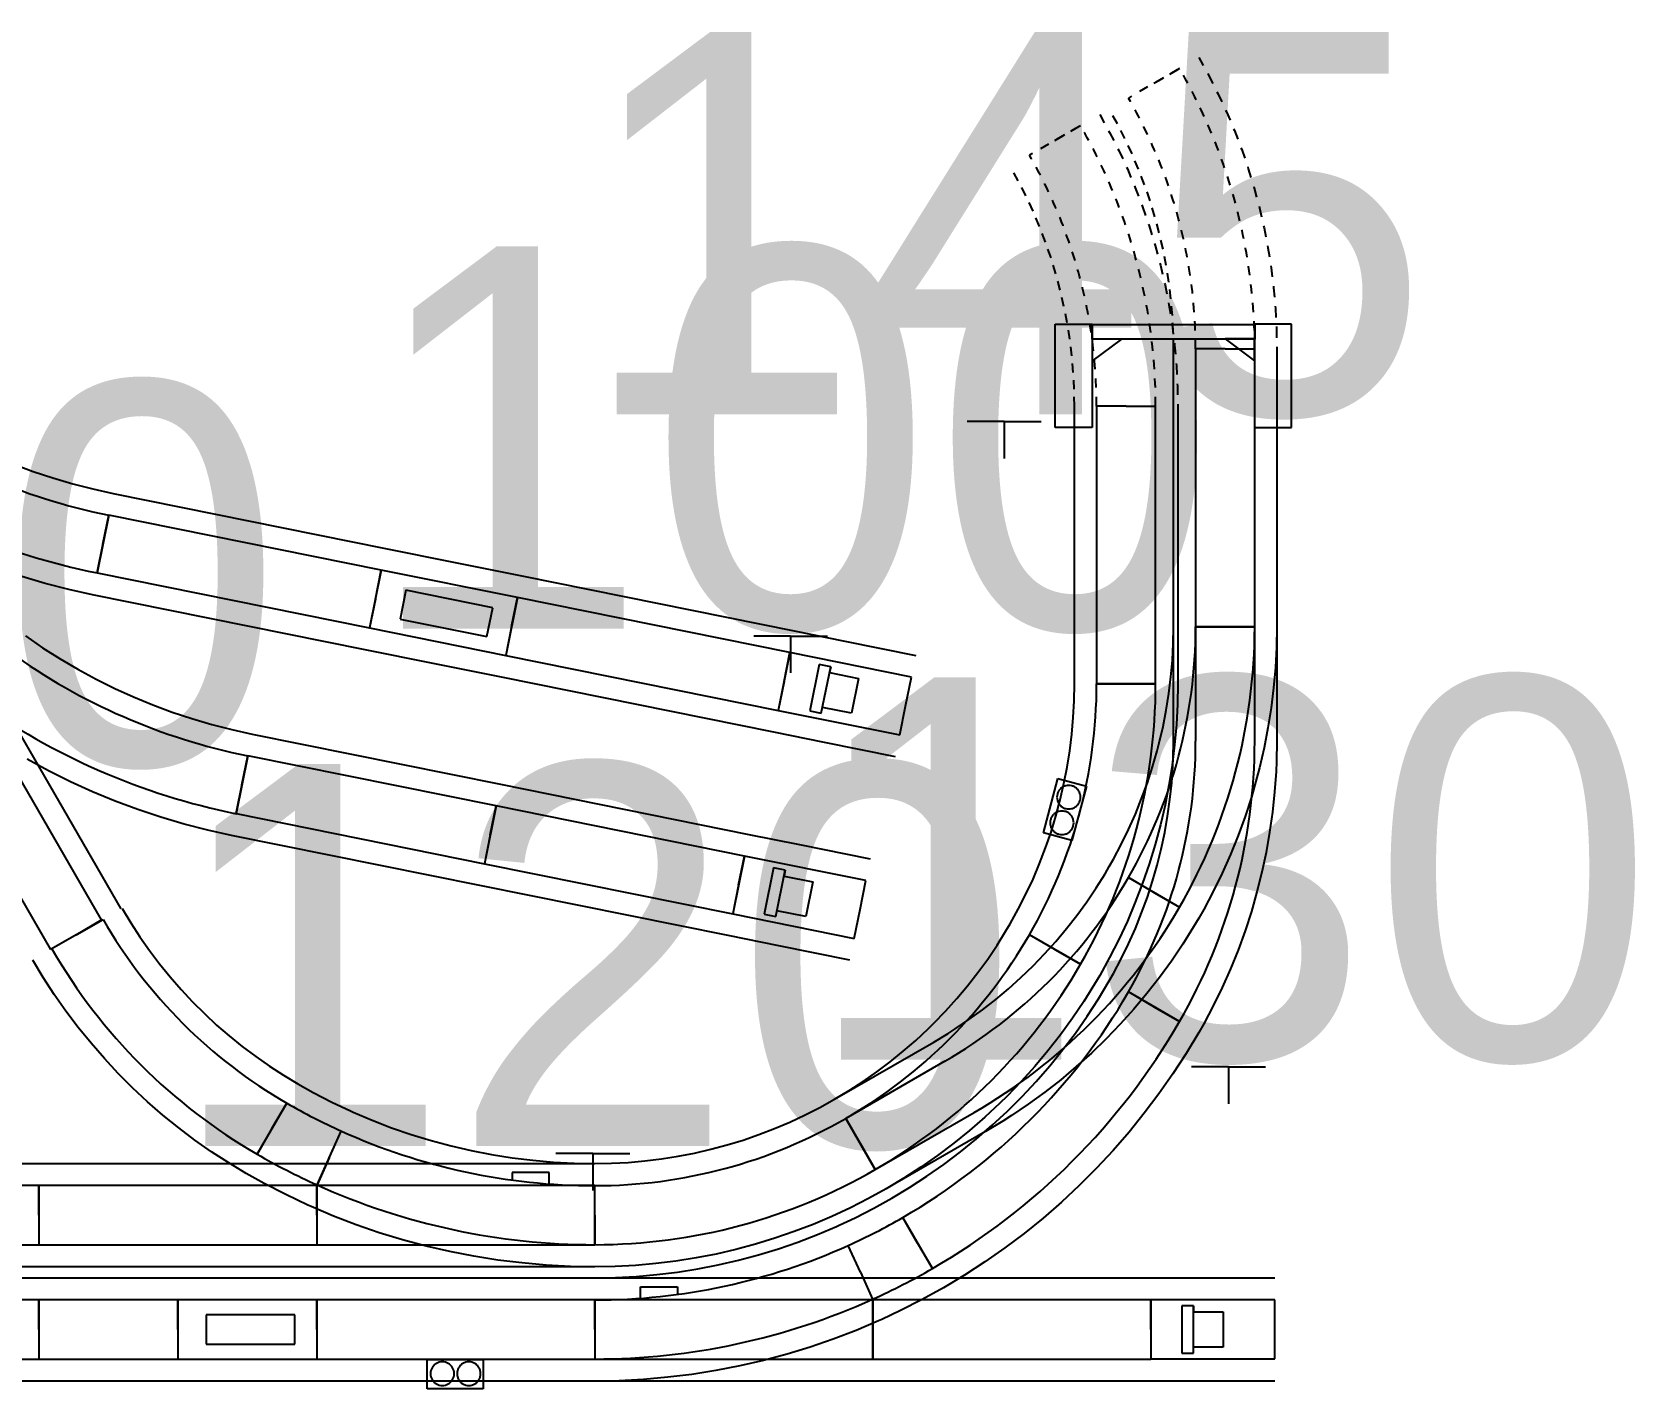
# Model space of a CAD drawing. Extents: x -2489 to -173, y -161 to 1163.
# Drawn here: x -1259 to -173, y -161 to 759 of the extents above; entities that cross this region are included whole.
import ezdxf
from ezdxf.enums import TextEntityAlignment as Align

# ---------------------------------------------------------------- set-up
doc = ezdxf.new("R2010")
doc.units = 0
doc.header["$LTSCALE"] = 25
doc.linetypes.add('DOT', pattern=[0.5, 0.25, -0.25])

msp = doc.modelspace()

# ---------------------------------------------------------------- linework, layer by layer
at = {"layer": '10', "color": 16, "linetype": 'DOT'}
for p, q in [((-468.17, 741.78), (-461.48, 729.72)), ((-461.48, 729.72), (-455.23, 717.44)), ((-455.23, 717.44), (-449.4, 704.94)), ((-523.29, 696.86), (-528.79, 706.78)), ((-535.28, 703.03), (-528.59, 690.98)), ((-518.14, 686.75), (-523.29, 696.86)), ((-449.4, 704.94), (-444.01, 692.25)), ((-528.59, 690.98), (-522.33, 678.69)), ((-513.35, 676.47), (-518.14, 686.75)), ((-444.01, 692.25), (-439.07, 679.38)), ((-522.33, 678.69), (-516.51, 666.2)), ((-508.91, 666.03), (-513.35, 676.47)), ((-439.07, 679.38), (-434.58, 666.34)), ((-590.4, 658.11), (-595.9, 668.03)), ((-516.51, 666.2), (-511.12, 653.5)), ((-504.85, 655.44), (-508.91, 666.03)), ((-434.58, 666.34), (-430.55, 653.16)), ((-585.25, 648), (-590.4, 658.11)), ((-511.12, 653.5), (-506.18, 640.63)), ((-501.16, 644.71), (-504.85, 655.44)), ((-430.55, 653.16), (-426.98, 639.84)), ((-580.45, 637.72), (-585.25, 648)), ((-497.84, 633.86), (-501.16, 644.71)), ((-576.02, 627.28), (-580.45, 637.72)), ((-506.18, 640.63), (-501.69, 627.6)), ((-494.9, 622.9), (-497.84, 633.86)), ((-426.98, 639.84), (-423.88, 626.41)), ((-571.96, 616.69), (-576.02, 627.28)), ((-501.69, 627.6), (-497.66, 614.41)), ((-492.35, 611.85), (-494.9, 622.9)), ((-423.88, 626.41), (-421.25, 612.87)), ((-568.26, 605.96), (-571.96, 616.69)), ((-497.66, 614.41), (-494.09, 601.09)), ((-490.19, 600.71), (-492.35, 611.85)), ((-421.25, 612.87), (-419.09, 599.25)), ((-564.95, 595.12), (-568.26, 605.96)), ((-494.09, 601.09), (-490.99, 587.66)), ((-488.41, 589.51), (-490.19, 600.71)), ((-419.09, 599.25), (-417.41, 585.57)), ((-562.01, 584.16), (-564.95, 595.12)), ((-490.99, 587.66), (-488.36, 574.13)), ((-487.03, 578.25), (-488.41, 589.51)), ((-559.46, 573.11), (-562.01, 584.16)), ((-486.04, 566.95), (-487.03, 578.25)), ((-417.41, 585.57), (-416.21, 571.83)), ((-557.29, 561.97), (-559.46, 573.11)), ((-488.36, 574.13), (-486.2, 560.51)), ((-485.44, 555.62), (-486.04, 566.95)), ((-416.21, 571.83), (-415.49, 558.07)), ((-555.52, 550.77), (-557.29, 561.97)), ((-486.2, 560.51), (-484.52, 546.82)), ((-485.25, 544.28), (-485.44, 555.62)), ((-415.49, 558.07), (-415.25, 544.28)), ((-554.14, 539.51), (-555.52, 550.77)), ((-485.25, 544.28), (-485.25, 544.28)), ((-484.52, 546.82), (-483.32, 533.09)), ((-415.25, 544.28), (-415.25, 544.28)), ((-553.15, 528.2), (-554.14, 539.51)), ((-483.32, 533.09), (-482.6, 519.32)), ((-552.55, 516.88), (-553.15, 528.2)), ((-552.35, 505.53), (-552.55, 516.88)), ((-482.6, 519.32), (-482.35, 505.54)), ((-552.36, 505.53), (-552.35, 505.53)), ((-482.35, 505.54), (-482.36, 505.53))]:
    msp.add_line(p, q, dxfattribs=at)
at = {"layer": '10', "color": 250, "linetype": 'DOT'}
for p, q in [((-481.16, 734.28), (-515.8, 714.28)), ((-498.48, 724.28), (-481.16, 734.28)), ((-548.27, 695.53), (-582.91, 675.53)), ((-565.59, 685.53), (-548.27, 695.53)), ((-450.25, 544.28), (-470.25, 544.28)), ((-450.25, 544.28), (-430.25, 544.28)), ((-517.36, 505.53), (-537.36, 505.53)), ((-517.36, 505.53), (-497.36, 505.53))]:
    msp.add_line(p, q, dxfattribs=at)
at = {"layer": '10', "color": 250, "linetype": 'CONTINUOUS'}
for p, q in [((-565.36, 491.09), (-565.36, 561.09)), ((-565.36, 561.09), (-540.36, 561.09)), ((-540.36, 561.09), (-540.36, 491.09)), ((-540.26, 550.85), (-540.26, 560.85)), ((-540.26, 560.85), (-430.26, 560.85)), ((-405.36, 561.09), (-430.36, 561.09)), ((-430.36, 561.09), (-430.36, 491.09)), ((-430.26, 560.85), (-430.26, 550.85)), ((-405.36, 491.09), (-405.36, 561.09)), ((-520.27, 550.86), (-540.27, 550.86)), ((-540.26, 535.85), (-520.27, 550.86)), ((-430.26, 550.85), (-540.26, 550.85)), ((-540.26, 550.85), (-540.26, 535.85)), ((-450.25, 544.28), (-470.25, 544.28)), ((-470.25, 544.28), (-470.25, 355.94)), ((-450.31, 551.12), (-430.31, 536.11)), ((-430.31, 551.11), (-450.31, 551.11)), ((-450.25, 544.28), (-430.25, 544.28)), ((-430.31, 536.11), (-430.31, 551.11)), ((-430.25, 355.94), (-430.25, 544.28)), ((-517.36, 505.53), (-537.36, 505.53)), ((-537.36, 505.53), (-537.36, 317.19)), ((-517.36, 505.53), (-497.36, 505.53)), ((-497.36, 317.19), (-497.36, 505.53)), ((-540.36, 491.09), (-565.36, 491.09)), ((-430.36, 491.09), (-405.36, 491.09)), ((-1214.64, 392.4), (-1206.73, 431.61)), ((-1206.73, 431.61), (-1214.64, 392.4)), ((-1210.68, 412.01), (-1206.73, 431.61)), ((-1022.11, 394.34), (-1206.73, 431.61)), ((-1210.68, 412.01), (-1214.64, 392.4)), ((-1214.64, 392.4), (-1030.03, 355.13)), ((-1022.11, 394.34), (-1030.03, 355.13)), ((-1026.07, 374.74), (-1022.11, 394.34)), ((-1026.07, 374.74), (-1022.11, 394.34)), ((-929.8, 375.71), (-1022.11, 394.34)), ((-1005.3, 380.75), (-1009.26, 361.14)), ((-946.48, 368.87), (-1005.3, 380.75)), ((-1026.07, 374.74), (-1030.03, 355.13)), ((-929.8, 375.71), (-937.72, 336.5)), ((-933.76, 356.1), (-929.8, 375.71)), ((-933.76, 356.1), (-929.8, 375.71)), ((-745.19, 338.44), (-929.8, 375.71)), ((-1009.26, 361.14), (-950.44, 349.27)), ((-950.44, 349.27), (-948.46, 359.07)), ((-948.46, 359.07), (-946.48, 368.87)), ((-1030.03, 355.13), (-937.72, 336.5)), ((-933.76, 356.1), (-937.72, 336.5)), ((-430.25, 355.94), (-470.25, 355.94)), ((-470.25, 355.94), (-470.25, 278.45)), ((-450.25, 355.94), (-470.25, 355.94)), ((-470.25, 355.94), (-430.25, 355.94)), ((-450.25, 355.94), (-430.25, 355.94)), ((-430.25, 278.45), (-430.25, 355.94)), ((-745.19, 338.44), (-753.1, 299.23)), ((-749.14, 318.83), (-745.19, 338.44)), ((-749.14, 318.83), (-745.19, 338.44)), ((-662.85, 321.82), (-745.19, 338.44)), ((-937.72, 336.5), (-753.1, 299.23)), ((-725.39, 330.36), (-731.73, 298.99)), ((-717.55, 328.78), (-725.39, 330.36)), ((-723.88, 297.41), (-717.55, 328.78)), ((-717.55, 328.78), (-718.34, 324.86)), ((-749.14, 318.83), (-753.1, 299.23)), ((-718.34, 324.86), (-698.74, 320.9)), ((-698.74, 320.9), (-703.49, 297.37)), ((-666.81, 302.21), (-662.85, 321.82)), ((-497.36, 317.19), (-537.36, 317.19)), ((-517.36, 317.19), (-537.36, 317.19)), ((-537.36, 317.19), (-497.36, 317.19)), ((-517.36, 317.19), (-497.36, 317.19)), ((-1211.51, 157.23), (-1297.34, 305.89)), ((-753.1, 299.23), (-670.76, 282.61)), ((-731.73, 298.99), (-723.88, 297.41)), ((-703.49, 297.37), (-723.09, 301.33)), ((-670.76, 282.61), (-666.81, 302.21)), ((-1331.98, 285.89), (-1246.15, 137.23)), ((-1120.46, 229.29), (-1112.55, 268.5)), ((-1112.55, 268.5), (-1120.46, 229.29)), ((-1116.51, 248.89), (-1112.55, 268.5)), ((-944.28, 234.53), (-1112.55, 268.5)), ((-573.39, 216.37), (-563.56, 253.08)), ((-563.56, 253.08), (-544.24, 247.9)), ((-1116.51, 248.89), (-1120.46, 229.29)), ((-544.24, 247.9), (-554.07, 211.2)), ((-1120.46, 229.29), (-952.2, 195.32)), ((-944.28, 234.53), (-952.2, 195.32)), ((-948.24, 214.92), (-944.28, 234.53)), ((-948.24, 214.92), (-944.28, 234.53)), ((-776.02, 200.56), (-944.28, 234.53)), ((-948.24, 214.92), (-952.2, 195.32)), ((-554.07, 211.2), (-573.39, 216.37)), ((-776.02, 200.56), (-783.93, 161.35)), ((-779.98, 180.95), (-776.02, 200.56)), ((-779.98, 180.95), (-776.02, 200.56)), ((-693.68, 183.94), (-776.02, 200.56)), ((-952.2, 195.32), (-783.93, 161.35)), ((-756.23, 192.48), (-762.56, 161.12)), ((-748.38, 190.9), (-756.23, 192.48)), ((-754.72, 159.53), (-748.38, 190.9)), ((-748.38, 190.9), (-749.17, 186.98)), ((-749.17, 186.98), (-729.57, 183.02)), ((-498.48, 175.94), (-515.8, 185.94)), ((-498.48, 175.94), (-515.8, 185.94)), ((-515.8, 185.94), (-481.16, 165.94)), ((-779.98, 180.95), (-783.93, 161.35)), ((-729.57, 183.02), (-734.32, 159.5)), ((-697.64, 164.33), (-693.68, 183.94)), ((-498.48, 175.94), (-481.16, 165.94)), ((-734.32, 159.5), (-753.92, 163.45)), ((-701.59, 144.73), (-697.64, 164.33)), ((-1228.83, 147.23), (-1211.51, 157.23)), ((-1227.88, 147.58), (-1210.56, 157.58)), ((-783.93, 161.35), (-701.59, 144.73)), ((-762.56, 161.12), (-754.72, 159.53)), ((-1228.83, 147.23), (-1246.15, 137.23)), ((-1227.88, 147.58), (-1245.2, 137.58)), ((-548.27, 127.19), (-582.91, 147.19)), ((-565.59, 137.19), (-582.91, 147.19)), ((-565.59, 137.19), (-548.27, 127.19)), ((-565.59, 137.19), (-548.27, 127.19)), ((-498.48, 98.45), (-515.8, 108.45)), ((-481.16, 88.45), (-515.8, 108.45)), ((-498.48, 98.45), (-481.16, 88.45)), ((-498.48, 98.45), (-481.16, 88.45)), ((-640.25, 61.49), (-707.36, 22.75)), ((-1106.11, -1.51), (-1086.11, 33.13)), ((-1096.11, 15.81), (-1086.11, 33.13)), ((-697.36, 5.42), (-707.36, 22.75)), ((-707.36, 22.75), (-687.36, -11.9)), ((-687.36, -11.9), (-707.36, 22.75)), ((-687.36, -11.9), (-620.25, 26.85)), ((-1096.11, 15.81), (-1106.11, -1.51)), ((-1096.11, 15.81), (-1106.11, -1.51)), ((-1065.58, -22.29), (-1049.12, 14.16)), ((-1057.35, -4.07), (-1049.12, 14.16)), ((-697.36, 5.42), (-687.36, -11.9)), ((-1057.35, -4.07), (-1065.58, -22.29)), ((-1057.35, -4.07), (-1065.58, -22.29)), ((-908.36, -13.81), (-933.36, -13.81)), ((-933.36, -13.81), (-933.36, -18.81)), ((-908.36, -22.81), (-908.36, -13.81)), ((-1254.04, -22.81), (-1442.38, -22.81)), ((-1254.04, -42.81), (-1254.04, -22.81)), ((-1254.04, -42.81), (-1254.04, -22.81)), ((-1065.7, -22.81), (-1254.04, -22.81)), ((-1254.04, -22.81), (-1254.04, -62.81)), ((-1065.7, -42.81), (-1065.7, -22.81)), ((-1065.7, -42.81), (-1065.7, -22.81)), ((-877.36, -22.81), (-1065.7, -22.81)), ((-1065.7, -22.81), (-1065.7, -62.81)), ((-877.36, -42.81), (-877.36, -22.81)), ((-877.36, -62.81), (-877.36, -22.81)), ((-1254.04, -42.81), (-1254.04, -62.81)), ((-1065.7, -42.81), (-1065.7, -62.81)), ((-877.36, -42.81), (-877.36, -62.81)), ((-877.36, -42.81), (-877.36, -62.81)), ((-658.62, -61.69), (-668.62, -44.37)), ((-648.61, -79), (-668.61, -44.36)), ((-1442.38, -62.81), (-1254.04, -62.81)), ((-1254.04, -62.81), (-1065.7, -62.81)), ((-1065.7, -62.81), (-877.36, -62.81)), ((-697.37, -81.55), (-705.59, -63.33)), ((-697.37, -81.55), (-705.59, -63.33)), ((-658.62, -61.69), (-648.62, -79.01)), ((-658.61, -61.68), (-648.61, -79)), ((-697.37, -81.55), (-689.14, -99.78)), ((-697.37, -81.55), (-689.14, -99.78)), ((-846.36, -100.3), (-846.36, -91.3)), ((-846.36, -91.3), (-821.36, -91.3)), ((-821.36, -91.3), (-821.36, -96.3)), ((-1254.04, -100.3), (-1442.38, -100.3)), ((-1254.04, -120.3), (-1254.04, -100.3)), ((-1254.04, -120.3), (-1254.04, -100.3)), ((-1159.87, -100.3), (-1254.04, -100.3)), ((-1254.04, -100.3), (-1254.04, -140.3)), ((-1159.87, -120.3), (-1159.87, -100.3)), ((-1159.87, -120.3), (-1159.87, -100.3)), ((-1065.7, -100.3), (-1159.87, -100.3)), ((-1159.87, -100.3), (-1159.87, -140.3)), ((-1065.7, -120.3), (-1065.7, -100.3)), ((-877.36, -100.3), (-1065.7, -100.3)), ((-1065.7, -100.3), (-1065.7, -140.3)), ((-1065.7, -120.3), (-1065.7, -100.3)), ((-689.02, -100.3), (-877.36, -100.29)), ((-877.36, -120.3), (-877.36, -100.3)), ((-877.36, -120.3), (-877.36, -100.3)), ((-877.36, -100.3), (-877.36, -140.3)), ((-689.02, -140.3), (-689.02, -100.3)), ((-689.02, -120.3), (-689.02, -100.3)), ((-500.68, -100.3), (-689.02, -100.3)), ((-689.02, -100.3), (-689.02, -140.3)), ((-500.68, -120.29), (-500.68, -100.29)), ((-416.68, -100.29), (-500.68, -100.29)), ((-500.68, -100.29), (-500.68, -140.29)), ((-500.68, -120.3), (-500.68, -100.3)), ((-471.68, -104.29), (-479.68, -104.29)), ((-479.68, -104.29), (-479.68, -136.29)), ((-471.68, -136.29), (-471.68, -104.29)), ((-471.68, -104.29), (-471.68, -108.29)), ((-471.68, -108.29), (-451.68, -108.29)), ((-451.68, -108.29), (-451.68, -132.29)), ((-416.68, -120.29), (-416.68, -100.29)), ((-1080.7, -110.3), (-1140.7, -110.3)), ((-1140.7, -110.3), (-1140.7, -130.3)), ((-1080.7, -120.3), (-1080.7, -110.3)), ((-1254.04, -120.3), (-1254.04, -140.3)), ((-1159.87, -120.3), (-1159.87, -140.3)), ((-1140.7, -130.3), (-1080.7, -130.3)), ((-1080.7, -130.3), (-1080.7, -120.3)), ((-1065.7, -120.3), (-1065.7, -140.3)), ((-877.36, -120.3), (-877.36, -140.3)), ((-689.02, -120.3), (-689.02, -140.3)), ((-500.68, -120.3), (-500.68, -140.3)), ((-416.68, -140.29), (-416.68, -120.29)), ((-1442.38, -140.3), (-1254.04, -140.3)), ((-1254.04, -140.3), (-1159.87, -140.3)), ((-1159.87, -140.3), (-1065.7, -140.3)), ((-1065.7, -140.3), (-877.36, -140.3)), ((-990.98, -140.59), (-952.98, -140.59)), ((-990.98, -160.59), (-990.98, -140.59)), ((-952.98, -140.59), (-952.98, -160.59)), ((-877.36, -140.3), (-689.02, -140.3)), ((-689.02, -140.3), (-500.68, -140.3)), ((-500.68, -140.29), (-416.68, -140.29)), ((-479.68, -136.29), (-471.68, -136.29)), ((-451.68, -132.29), (-471.68, -132.29)), ((-952.98, -160.59), (-990.98, -160.59))]:
    msp.add_line(p, q, dxfattribs=at)
at = {"layer": '10', "color": 16, "linetype": 'CONTINUOUS'}
for p, q in [((-485.25, 355.94), (-485.25, 544.28)), ((-415.25, 544.28), (-415.25, 355.94)), ((-552.36, 317.19), (-552.36, 505.53)), ((-482.36, 505.53), (-482.36, 317.19)), ((-1271.06, 466.14), (-1257.89, 461.24)), ((-1257.89, 461.24), (-1244.56, 456.8)), ((-1244.56, 456.8), (-1231.09, 452.83)), ((-1231.09, 452.83), (-1217.48, 449.33)), ((-1217.48, 449.33), (-1203.76, 446.31)), ((-1203.76, 446.31), (-1019.14, 409.05)), ((-1019.14, 409.05), (-973.07, 399.74)), ((-973.07, 399.74), (-926.83, 390.41)), ((-1249.69, 385.35), (-1265.51, 390.01)), ((-1233.72, 381.24), (-1249.69, 385.35)), ((-1217.61, 377.7), (-1233.72, 381.24)), ((-926.83, 390.41), (-742.22, 353.14)), ((-1032.99, 340.43), (-1217.61, 377.7)), ((-1263.17, 349.7), (-1251.58, 341.76)), ((-742.22, 353.14), (-707.91, 346.21)), ((-485.45, 344.6), (-485.25, 355.94)), ((-485.25, 278.45), (-485.25, 355.94)), ((-415.25, 355.94), (-415.49, 342.15)), ((-415.25, 355.94), (-415.25, 278.45)), ((-1251.58, 341.76), (-1239.72, 334.23)), ((-986.92, 331.13), (-1032.99, 340.43)), ((-707.91, 346.21), (-659.88, 336.52)), ((-486.04, 333.27), (-485.45, 344.6)), ((-415.49, 342.15), (-416.21, 328.39)), ((-1239.72, 334.23), (-1227.6, 327.12)), ((-1227.6, 327.12), (-1215.25, 320.44)), ((-940.69, 321.79), (-986.92, 331.13)), ((-487.03, 321.97), (-486.04, 333.27)), ((-416.21, 328.39), (-417.41, 314.65)), ((-1215.25, 320.44), (-1202.66, 314.19)), ((-756.07, 284.53), (-940.69, 321.79)), ((-552.56, 305.85), (-552.36, 317.19)), ((-488.41, 310.71), (-487.03, 321.97)), ((-482.36, 317.19), (-482.6, 303.41)), ((-1284.35, 313.39), (-1198.52, 164.73)), ((-1202.66, 314.19), (-1189.87, 308.38)), ((-1189.87, 308.38), (-1176.88, 303.02)), ((-553.15, 294.52), (-552.56, 305.85)), ((-490.19, 299.5), (-488.41, 310.71)), ((-417.41, 314.65), (-419.09, 300.97)), ((-1176.88, 303.02), (-1163.72, 298.12)), ((-1163.72, 298.12), (-1150.39, 293.69)), ((-1150.39, 293.69), (-1136.91, 289.72)), ((-554.14, 283.22), (-553.15, 294.52)), ((-492.35, 288.37), (-490.19, 299.5)), ((-482.6, 303.41), (-483.32, 289.64)), ((-419.09, 300.97), (-421.25, 287.35)), ((-1136.91, 289.72), (-1123.3, 286.22)), ((-1123.3, 286.22), (-1109.58, 283.2)), ((-1109.58, 283.2), (-941.32, 249.23)), ((-721.76, 277.6), (-756.07, 284.53)), ((-555.52, 271.96), (-554.14, 283.22)), ((-494.9, 277.31), (-492.35, 288.37)), ((-483.32, 289.64), (-484.52, 275.91)), ((-421.25, 287.35), (-423.88, 273.81)), ((-673.73, 267.9), (-721.76, 277.6)), ((-557.29, 260.76), (-555.52, 271.96)), ((-499.45, 260.92), (-496.32, 271.82)), ((-496.32, 271.82), (-494.9, 277.31)), ((-484.52, 275.91), (-486.2, 262.22)), ((-485.45, 267.11), (-485.25, 278.45)), ((-423.88, 273.81), (-426.98, 260.38)), ((-415.25, 278.45), (-415.49, 264.66)), ((-1247.47, 258.3), (-1261.98, 266.14)), ((-559.46, 249.62), (-557.29, 260.76)), ((-502.96, 250.13), (-499.45, 260.92)), ((-486.2, 262.22), (-488.36, 248.6)), ((-486.49, 250.12), (-485.69, 261.44)), ((-485.69, 261.44), (-485.45, 267.11)), ((-415.49, 264.66), (-415.79, 257.78)), ((-1232.7, 250.96), (-1247.47, 258.3)), ((-1217.69, 244.14), (-1232.7, 250.96)), ((-506.84, 239.47), (-502.96, 250.13)), ((-487.67, 238.84), (-486.49, 250.12)), ((-428.71, 253.71), (-432.51, 240.45)), ((-426.98, 260.38), (-428.71, 253.71)), ((-415.79, 257.78), (-416.75, 244.02)), ((-1202.44, 237.86), (-1217.69, 244.14)), ((-941.32, 249.23), (-773.05, 215.26)), ((-562.01, 238.57), (-559.46, 249.62)), ((-511.08, 228.95), (-506.84, 239.47)), ((-488.36, 248.6), (-490.99, 235.07)), ((-432.51, 240.45), (-436.77, 227.34)), ((-416.75, 244.02), (-418.19, 230.31)), ((-1186.98, 232.1), (-1202.44, 237.86)), ((-1171.33, 226.89), (-1186.98, 232.1)), ((-564.95, 227.61), (-562.01, 238.57)), ((-515.7, 218.59), (-511.08, 228.95)), ((-490.99, 235.07), (-494.09, 221.64)), ((-489.25, 227.61), (-487.67, 238.84)), ((-418.19, 230.31), (-420.11, 216.66)), ((-1155.51, 222.23), (-1171.33, 226.89)), ((-1139.54, 218.13), (-1155.51, 222.23)), ((-1123.43, 214.58), (-1139.54, 218.13)), ((-568.26, 216.76), (-564.95, 227.61)), ((-520.67, 208.39), (-515.7, 218.59)), ((-494.09, 221.64), (-497.66, 208.32)), ((-491.22, 216.44), (-489.25, 227.61)), ((-436.77, 227.34), (-441.48, 214.38)), ((-955.17, 180.62), (-1123.43, 214.58)), ((-773.05, 215.26), (-738.74, 208.34)), ((-738.74, 208.34), (-690.71, 198.64)), ((-571.96, 206.04), (-568.26, 216.76)), ((-526, 198.38), (-520.67, 208.39)), ((-497.66, 208.32), (-501.69, 195.13)), ((-493.58, 205.34), (-491.22, 216.44)), ((-441.48, 214.38), (-446.65, 201.6)), ((-420.11, 216.66), (-422.51, 203.08)), ((-576.02, 195.45), (-571.96, 206.04)), ((-528.79, 193.44), (-526, 198.38)), ((-496.32, 194.33), (-493.58, 205.34)), ((-446.65, 201.6), (-452.26, 189.01)), ((-422.51, 203.08), (-425.37, 189.59)), ((-585.25, 174.72), (-580.45, 185)), ((-580.45, 185), (-576.02, 195.45)), ((-537.68, 178.93), (-531.67, 188.55)), ((-531.67, 188.55), (-528.79, 193.44)), ((-501.69, 195.13), (-506.18, 182.1)), ((-499.45, 183.43), (-496.32, 194.33)), ((-452.26, 189.01), (-458.3, 176.61)), ((-425.37, 189.59), (-428.71, 176.22)), ((-786.9, 146.65), (-955.17, 180.62)), ((-590.4, 164.61), (-585.25, 174.72)), ((-544.02, 169.53), (-537.68, 178.93)), ((-506.18, 182.1), (-511.12, 169.22)), ((-502.95, 172.64), (-499.45, 183.43)), ((-458.3, 176.61), (-464.77, 164.44)), ((-428.71, 176.22), (-432.51, 162.96)), ((-1197.57, 165.08), (-1191.72, 155.35)), ((-1197.57, 165.08), (-1197.57, 165.08)), ((-595.9, 154.69), (-590.4, 164.61)), ((-550.69, 160.35), (-544.02, 169.53)), ((-511.12, 169.22), (-516.5, 156.53)), ((-506.83, 161.98), (-502.95, 172.64)), ((-464.77, 164.44), (-468.17, 158.44)), ((-432.51, 162.96), (-436.77, 149.85)), ((-1191.72, 155.35), (-1185.55, 145.84)), ((-598.78, 149.81), (-595.9, 154.69)), ((-595.9, 154.69), (-595.9, 154.69)), ((-557.68, 151.41), (-550.69, 160.35)), ((-516.5, 156.53), (-522.33, 144.04)), ((-511.08, 151.46), (-506.83, 161.98)), ((-471.67, 152.5), (-478.97, 140.81)), ((-468.17, 158.44), (-471.67, 152.5)), ((-1185.55, 145.84), (-1179.04, 136.55)), ((-752.59, 139.72), (-786.9, 146.65)), ((-604.79, 140.19), (-598.78, 149.81)), ((-572.56, 134.29), (-564.97, 142.72)), ((-564.97, 142.72), (-557.68, 151.41)), ((-522.33, 144.04), (-528.59, 131.75)), ((-515.7, 141.1), (-511.08, 151.46)), ((-436.77, 149.85), (-441.48, 136.89)), ((-1179.04, 136.55), (-1172.21, 127.49)), ((-704.56, 130.02), (-752.59, 139.72)), ((-617.8, 121.6), (-611.13, 130.78)), ((-611.13, 130.78), (-604.79, 140.19)), ((-580.44, 126.13), (-572.56, 134.29)), ((-528.59, 131.75), (-535.27, 119.69)), ((-526, 120.88), (-520.67, 130.9)), ((-520.67, 130.9), (-515.7, 141.1)), ((-478.97, 140.81), (-486.68, 129.38)), ((-441.48, 136.89), (-446.65, 124.11)), ((-1258.19, 130.07), (-1258.19, 130.08)), ((-1251.09, 118.26), (-1258.19, 130.07)), ((-1172.21, 127.49), (-1165.07, 118.67)), ((-624.78, 112.67), (-617.8, 121.6)), ((-588.6, 118.25), (-580.44, 126.13)), ((-535.28, 119.69), (-538.78, 113.75)), ((-535.27, 119.69), (-535.28, 119.69)), ((-528.79, 115.95), (-526, 120.88)), ((-486.68, 129.37), (-494.79, 118.22)), ((-446.65, 124.11), (-452.26, 111.52)), ((-1243.58, 106.69), (-1251.09, 118.26)), ((-1165.07, 118.67), (-1157.63, 110.11)), ((-1157.63, 110.11), (-1149.89, 101.81)), ((-632.08, 103.97), (-624.78, 112.67)), ((-605.72, 103.37), (-597.03, 110.66)), ((-597.03, 110.66), (-588.6, 118.25)), ((-538.78, 113.75), (-546.08, 102.06)), ((-536.03, 103.91), (-528.79, 115.95)), ((-494.79, 118.22), (-503.28, 107.36)), ((-452.26, 111.52), (-458.3, 99.12)), ((-1235.67, 95.4), (-1243.58, 106.69)), ((-1149.89, 101.81), (-1141.87, 93.79)), ((-639.67, 95.54), (-632.08, 103.98)), ((-614.66, 96.38), (-605.72, 103.37)), ((-546.08, 102.06), (-553.79, 90.63)), ((-543.68, 92.12), (-536.03, 103.91)), ((-503.28, 107.36), (-512.14, 96.79)), ((-458.3, 99.12), (-464.77, 86.95)), ((-1227.37, 84.39), (-1235.67, 95.4)), ((-1141.87, 93.79), (-1133.58, 86.05)), ((-651.59, 83.41), (-647.55, 87.38)), ((-647.55, 87.38), (-639.67, 95.54)), ((-633.24, 83.37), (-623.84, 89.71)), ((-623.84, 89.71), (-614.66, 96.38)), ((-553.79, 90.63), (-561.9, 79.48)), ((-551.74, 80.62), (-543.68, 92.12)), ((-512.14, 96.79), (-521.36, 86.55)), ((-464.77, 86.95), (-468.17, 80.95)), ((-1218.7, 73.67), (-1227.37, 84.39)), ((-1133.58, 86.05), (-1125.01, 78.61)), ((-1125.01, 78.61), (-1116.2, 71.47)), ((-659.89, 75.67), (-651.59, 83.41)), ((-647.75, 74.48), (-638.02, 80.32)), ((-638.02, 80.32), (-633.24, 83.37)), ((-561.9, 79.48), (-570.38, 68.61)), ((-560.19, 69.4), (-551.74, 80.62)), ((-530.94, 76.63), (-540.86, 67.05)), ((-521.36, 86.55), (-530.94, 76.63)), ((-468.17, 80.95), (-476.66, 66.81)), ((-1209.65, 63.27), (-1218.7, 73.67)), ((-1116.2, 71.47), (-1107.14, 64.65)), ((-714.86, 35.74), (-647.75, 74.48)), ((-677.27, 61.09), (-668.45, 68.23)), ((-668.45, 68.23), (-659.89, 75.67)), ((-570.38, 68.61), (-579.25, 58.05)), ((-569.03, 58.48), (-560.19, 69.4)), ((-540.86, 67.05), (-551.11, 57.83)), ((-476.66, 66.81), (-485.65, 52.98)), ((-1200.25, 53.19), (-1209.65, 63.27)), ((-1107.14, 64.65), (-1097.85, 58.14)), ((-1097.85, 58.14), (-1088.33, 51.96)), ((-686.33, 54.26), (-677.27, 61.09)), ((-579.25, 58.05), (-588.47, 47.8)), ((-578.25, 47.87), (-569.03, 58.48)), ((-551.11, 57.83), (-561.67, 48.97)), ((-1190.5, 43.44), (-1200.25, 53.19)), ((-1088.33, 51.96), (-1078.61, 46.12)), ((-1078.61, 46.12), (-1068.14, 40.28)), ((-705.13, 41.58), (-695.62, 47.76)), ((-695.62, 47.76), (-686.33, 54.26)), ((-588.47, 47.8), (-598.05, 37.89)), ((-587.83, 37.6), (-578.25, 47.87)), ((-561.67, 48.97), (-572.53, 40.48)), ((-485.65, 52.98), (-495.1, 39.47)), ((-1180.41, 34.03), (-1190.5, 43.44)), ((-1170.01, 24.99), (-1180.41, 34.03)), ((-1068.14, 40.28), (-1055.65, 33.84)), ((-1055.65, 33.84), (-1042.95, 27.84)), ((-724.78, 30.24), (-714.86, 35.74)), ((-714.86, 35.74), (-705.13, 41.58)), ((-602.97, 33.05), (-613.05, 23.65)), ((-598.05, 37.89), (-602.97, 33.05)), ((-597.77, 27.66), (-587.83, 37.6)), ((-572.53, 40.48), (-583.69, 32.37)), ((-495.1, 39.47), (-505.03, 26.3)), ((-1159.29, 16.31), (-1170.01, 24.99)), ((-1042.95, 27.84), (-1041.07, 26.99)), ((-1041.07, 26.99), (-1028.14, 21.5)), ((-745.17, 20.29), (-734.89, 25.09)), ((-734.89, 25.09), (-724.78, 30.24)), ((-613.05, 23.65), (-623.46, 14.61)), ((-608.04, 18.08), (-597.77, 27.66)), ((-595.12, 24.66), (-600.93, 20.96)), ((-583.69, 32.37), (-595.12, 24.66)), ((-505.03, 26.3), (-515.41, 13.48)), ((-1148.28, 8.02), (-1159.29, 16.31)), ((-1028.14, 21.5), (-1015.02, 16.47)), ((-1015.02, 16.47), (-1001.74, 11.89)), ((-1001.74, 11.89), (-988.3, 7.79)), ((-776.93, 8.1), (-766.2, 11.79)), ((-766.2, 11.79), (-755.61, 15.86)), ((-755.61, 15.86), (-745.17, 20.29)), ((-612.75, 13.86), (-679.86, -24.89)), ((-623.46, 14.61), (-634.17, 5.93)), ((-618.64, 8.86), (-608.04, 18.08)), ((-600.93, 20.96), (-612.75, 13.86)), ((-515.41, 13.48), (-526.23, 1.03)), ((-1136.99, 0.11), (-1148.28, 8.02)), ((-1125.43, -7.4), (-1136.99, 0.11)), ((-988.3, 7.79), (-974.73, 4.15)), ((-974.73, 4.15), (-961.04, 0.99)), ((-961.04, 0.99), (-947.25, -1.69)), ((-809.79, -0.7), (-798.73, 1.85)), ((-798.73, 1.85), (-787.78, 4.78)), ((-787.78, 4.78), (-776.93, 8.1)), ((-634.17, 5.93), (-645.18, -2.37)), ((-640.78, -8.43), (-629.56, 0.02)), ((-629.56, 0.02), (-618.64, 8.86)), ((-526.23, 1.03), (-537.48, -11.03)), ((-1442.38, -7.81), (-1254.04, -7.81)), ((-1254.04, -7.81), (-1065.7, -7.81)), ((-1113.61, -14.5), (-1125.43, -7.4)), ((-1065.7, -7.81), (-977.36, -7.81)), ((-977.36, -7.81), (-877.36, -7.81)), ((-947.25, -1.69), (-933.37, -3.89)), ((-933.37, -3.89), (-919.43, -5.6)), ((-919.43, -5.6), (-905.43, -6.83)), ((-905.43, -6.83), (-891.4, -7.56)), ((-891.4, -7.56), (-877.36, -7.81)), ((-877.36, -7.81), (-866.02, -7.61)), ((-877.36, -7.81), (-877.36, -7.81)), ((-866.02, -7.61), (-854.69, -7.02)), ((-854.69, -7.02), (-843.39, -6.03)), ((-843.39, -6.03), (-832.13, -4.64)), ((-832.13, -4.64), (-820.92, -2.87)), ((-820.92, -2.87), (-809.79, -0.7)), ((-656.48, -10.28), (-668.04, -17.78)), ((-645.18, -2.37), (-656.48, -10.28)), ((-652.29, -16.49), (-640.78, -8.43)), ((-1101.32, -21.36), (-1113.61, -14.5)), ((-1086.66, -28.92), (-1101.32, -21.36)), ((-668.04, -17.78), (-679.86, -24.89)), ((-664.07, -24.14), (-652.29, -16.49)), ((-537.48, -11.03), (-549.14, -22.69)), ((-1071.75, -35.97), (-1086.66, -28.92)), ((-691.92, -31.57), (-704.2, -37.83)), ((-679.86, -24.89), (-691.92, -31.57)), ((-688.39, -38.18), (-676.11, -31.37)), ((-676.12, -31.38), (-676.11, -31.38)), ((-676.11, -31.38), (-664.07, -24.14)), ((-549.14, -22.69), (-561.2, -33.94)), ((-1069.54, -36.96), (-1071.75, -35.97)), ((-1054.36, -43.4), (-1069.54, -36.96)), ((-1038.96, -49.31), (-1054.36, -43.4)), ((-704.2, -37.83), (-716.7, -43.66)), ((-700.91, -44.56), (-688.39, -38.18)), ((-561.2, -33.94), (-573.65, -44.76)), ((-1023.37, -54.68), (-1038.96, -49.31)), ((-742.26, -53.98), (-755.29, -58.47)), ((-729.39, -49.04), (-742.26, -53.98)), ((-716.7, -43.66), (-729.39, -49.04)), ((-726.58, -55.99), (-713.64, -50.5)), ((-713.64, -50.5), (-711.76, -49.65)), ((-711.76, -49.65), (-700.91, -44.56)), ((-573.65, -44.76), (-586.46, -55.14)), ((-1007.6, -59.5), (-1023.37, -54.68)), ((-991.67, -63.77), (-1007.6, -59.5)), ((-975.6, -67.48), (-991.67, -63.77)), ((-768.48, -62.5), (-781.8, -66.07)), ((-755.29, -58.47), (-768.48, -62.5)), ((-752.98, -65.6), (-739.69, -61.02)), ((-739.69, -61.02), (-726.58, -55.99)), ((-599.64, -65.06), (-613.14, -74.52)), ((-586.46, -55.14), (-599.64, -65.06)), ((-959.41, -70.63), (-975.6, -67.48)), ((-943.12, -73.21), (-959.41, -70.63)), ((-926.75, -75.22), (-943.12, -73.21)), ((-910.32, -76.66), (-926.75, -75.22)), ((-836.07, -75.64), (-849.8, -76.85)), ((-822.38, -73.96), (-836.07, -75.64)), ((-808.77, -71.81), (-822.38, -73.96)), ((-795.23, -69.17), (-808.77, -71.81)), ((-781.8, -66.07), (-795.23, -69.17)), ((-793.67, -76.5), (-779.98, -73.34)), ((-779.98, -73.34), (-766.41, -69.7)), ((-766.41, -69.7), (-752.98, -65.6)), ((-613.14, -74.52), (-626.98, -83.5)), ((-1254.04, -77.81), (-1442.38, -77.81)), ((-1442.38, -85.3), (-1254.04, -85.3)), ((-1065.7, -77.81), (-1254.04, -77.81)), ((-1254.04, -85.3), (-1159.87, -85.3)), ((-1159.87, -85.3), (-1112.87, -85.3)), ((-1112.87, -85.3), (-1065.7, -85.3)), ((-977.36, -77.81), (-1065.7, -77.81)), ((-1065.7, -85.3), (-877.36, -85.3)), ((-877.36, -77.81), (-977.36, -77.81)), ((-893.85, -77.52), (-910.32, -76.66)), ((-877.36, -77.81), (-893.85, -77.52)), ((-863.57, -77.57), (-877.36, -77.81)), ((-877.36, -77.81), (-877.36, -77.81)), ((-877.36, -85.3), (-863.31, -85.05)), ((-877.36, -85.3), (-777.36, -85.3)), ((-849.8, -76.85), (-863.57, -77.57)), ((-863.31, -85.05), (-849.28, -84.31)), ((-849.28, -84.31), (-835.28, -83.09)), ((-835.28, -83.09), (-821.34, -81.38)), ((-821.34, -81.38), (-807.46, -79.18)), ((-807.46, -79.18), (-793.67, -76.5)), ((-777.36, -85.3), (-689.02, -85.3)), ((-689.02, -85.3), (-500.68, -85.3)), ((-626.98, -83.5), (-641.11, -92)), ((-500.68, -85.29), (-465.68, -85.29)), ((-465.68, -85.29), (-416.68, -85.29)), ((-641.11, -91.99), (-655.53, -99.99)), ((-641.11, -92), (-641.12, -92)), ((-670.23, -107.48), (-682.97, -113.46)), ((-655.53, -99.99), (-670.23, -107.48)), ((-685.17, -114.45), (-700.36, -120.89)), ((-682.97, -113.46), (-685.17, -114.45)), ((-715.75, -126.8), (-731.35, -132.17)), ((-700.36, -120.89), (-715.75, -126.8)), ((-747.12, -136.99), (-763.05, -141.26)), ((-731.35, -132.17), (-747.12, -136.99)), ((-811.6, -150.7), (-827.97, -152.71)), ((-795.31, -148.12), (-811.6, -150.7)), ((-779.12, -144.97), (-795.31, -148.12)), ((-763.05, -141.26), (-779.12, -144.97)), ((-1254.04, -155.3), (-1442.38, -155.3)), ((-1159.87, -155.3), (-1254.04, -155.3)), ((-1112.87, -155.3), (-1159.87, -155.3)), ((-1065.7, -155.3), (-1112.87, -155.3)), ((-877.36, -155.3), (-1065.7, -155.3)), ((-860.87, -155.01), (-877.36, -155.3)), ((-777.36, -155.3), (-877.36, -155.3)), ((-844.4, -154.14), (-860.87, -155.01)), ((-827.97, -152.71), (-844.4, -154.14)), ((-689.02, -155.3), (-777.36, -155.3)), ((-500.68, -155.3), (-689.02, -155.3)), ((-465.68, -155.29), (-500.68, -155.29)), ((-416.68, -155.29), (-465.68, -155.29))]:
    msp.add_line(p, q, dxfattribs=at)
at = {"layer": '10', "color": 230, "linetype": 'CONTINUOUS'}
for p, q in [((-600, 495), (-625, 495)), ((-600, 495), (-600, 470)), ((-600, 495), (-575, 495)), ((-744.67, 349.67), (-769.67, 349.67)), ((-744.67, 349.67), (-744.67, 324.67)), ((-744.67, 349.67), (-719.67, 349.67)), ((-448, 57.67), (-473, 57.67)), ((-448, 57.67), (-448, 32.67)), ((-448, 57.67), (-423, 57.67)), ((-878.67, -1), (-903.67, -1)), ((-878.67, -1), (-878.67, -26)), ((-878.67, -1), (-853.67, -1))]:
    msp.add_line(p, q, dxfattribs=at)
at = {"layer": '10', "color": 250, "linetype": 'DOT'}
for centre, radius in [((-810.25, 544.28), 380), ((-810.25, 544.28), 340), ((-877.36, 505.53), 380), ((-877.36, 505.53), 340)]:
    msp.add_arc(centre, radius, 0, 30, dxfattribs=at)
at = {"layer": '10', "color": 250, "linetype": 'CONTINUOUS'}
for centre, radius, start, end in [((-1124.11, 840.86), 417.5, 234.29, 258.59), ((-1124.11, 840.86), 457.5, -125.71, -101.41), ((-810.25, 355.94), 340, -30, 0), ((-810.25, 355.94), 380, -30, 0), ((-1029.93, 677.74), 417.5, 234.29, 258.59), ((-877.36, 317.19), 340, -30, 0), ((-877.36, 317.19), 380, -30, 0), ((-1029.93, 677.74), 457.5, -125.71, -101.41), ((-810.25, 278.45), 340, -30, 0), ((-810.25, 278.45), 380, -30, 0), ((-556.23, 240.46), 8, -195, -180), ((-556.23, 240.46), 8, -180, -165), ((-556.23, 240.46), 8, -210, -195), ((-556.23, 240.46), 8, -225, -210), ((-556.23, 240.46), 8, -240, -225), ((-556.23, 240.46), 8, -255, -240), ((-556.23, 240.46), 8, 90, 105), ((-556.23, 240.46), 8, 75, 90), ((-556.23, 240.46), 8, 60, 75), ((-556.23, 240.46), 8, 45, 60), ((-556.23, 240.46), 8, 30, 45), ((-556.23, 240.46), 8, 15, 30), ((-556.23, 240.46), 8, 0, 15), ((-556.23, 240.46), 8, -15, 0), ((-560.88, 223.09), 8, -225, -210), ((-560.88, 223.09), 8, -240, -225), ((-560.88, 223.09), 8, -255, -240), ((-556.23, 240.46), 8, -165, -150), ((-556.23, 240.46), 8, -150, -135), ((-560.88, 223.09), 8, 90, 105), ((-556.23, 240.46), 8, -135, -120), ((-560.88, 223.09), 8, 75, 90), ((-556.23, 240.46), 8, -120, -105), ((-560.88, 223.09), 8, 60, 75), ((-556.23, 240.46), 8, -105, -90), ((-560.88, 223.09), 8, 45, 60), ((-556.23, 240.46), 8, -90, -75), ((-560.88, 223.09), 8, 30, 45), ((-556.23, 240.46), 8, -75, -60), ((-556.23, 240.46), 8, -60, -45), ((-556.23, 240.46), 8, -45, -30), ((-556.23, 240.46), 8, -30, -15), ((-560.88, 223.09), 8, -195, -180), ((-560.88, 223.09), 8, -180, -165), ((-560.88, 223.09), 8, -210, -195), ((-560.88, 223.09), 8, -165, -150), ((-560.88, 223.09), 8, -150, -135), ((-560.88, 223.09), 8, -135, -120), ((-560.88, 223.09), 8, -60, -45), ((-560.88, 223.09), 8, -45, -30), ((-560.88, 223.09), 8, 15, 30), ((-560.88, 223.09), 8, -30, -15), ((-560.88, 223.09), 8, 0, 15), ((-560.88, 223.09), 8, -15, 0), ((-560.88, 223.09), 8, -120, -105), ((-560.88, 223.09), 8, -105, -90), ((-560.88, 223.09), 8, -90, -75), ((-560.88, 223.09), 8, -75, -60), ((-810.25, 355.94), 340, -60, -30), ((-810.25, 355.94), 380, -60, -30), ((-916.11, 327.58), 340, 210, 240), ((-877.36, 317.19), 340, -60, -30), ((-916.11, 327.58), 380, -150, -120), ((-877.36, 317.19), 380, -60, -30), ((-877.37, 317.2), 417.5, -60, -30), ((-877.37, 317.2), 457.5, -60, -30), ((-877.36, 394.69), 417.5, 240, 245.71), ((-877.36, 317.19), 340, -90, -60), ((-877.36, 394.69), 417.5, 245.71, 270), ((-877.36, 394.69), 457.5, -120, -114.29), ((-877.36, 317.19), 380, -90, -60), ((-877.36, 394.69), 457.5, -114.29, -90), ((-877.36, 317.21), 417.5, -65.71, -60), ((-877.36, 317.2), 417.5, -90, -65.71), ((-877.36, 317.2), 457.5, -65.71, -60), ((-877.36, 317.2), 457.5, -90, -65.71), ((-980.69, -150.24), 8, -195, -180), ((-980.69, -150.24), 8, -180, -165), ((-980.69, -150.24), 8, -210, -195), ((-980.69, -150.24), 8, -225, -210), ((-980.69, -150.24), 8, -240, -225), ((-980.69, -150.24), 8, -255, -240), ((-980.69, -150.24), 8, 90, 105), ((-980.69, -150.24), 8, 75, 90), ((-980.69, -150.24), 8, 60, 75), ((-980.69, -150.24), 8, 45, 60), ((-980.69, -150.24), 8, 30, 45), ((-980.69, -150.24), 8, 15, 30), ((-980.69, -150.24), 8, 0, 15), ((-980.69, -150.24), 8, -15, 0), ((-962.71, -150.25), 8, -195, -180), ((-962.71, -150.25), 8, -180, -165), ((-962.71, -150.25), 8, -210, -195), ((-962.71, -150.25), 8, -225, -210), ((-962.71, -150.25), 8, -240, -225), ((-962.71, -150.25), 8, -255, -240), ((-962.71, -150.25), 8, 90, 105), ((-962.71, -150.25), 8, 75, 90), ((-962.71, -150.25), 8, 60, 75), ((-962.71, -150.25), 8, 45, 60), ((-962.71, -150.25), 8, 30, 45), ((-962.71, -150.25), 8, 15, 30), ((-962.71, -150.25), 8, 0, 15), ((-962.71, -150.25), 8, -15, 0), ((-980.69, -150.24), 8, -165, -150), ((-980.69, -150.24), 8, -150, -135), ((-980.69, -150.24), 8, -135, -120), ((-980.69, -150.24), 8, -120, -105), ((-980.69, -150.24), 8, -105, -90), ((-980.69, -150.24), 8, -90, -75), ((-980.69, -150.24), 8, -75, -60), ((-980.69, -150.24), 8, -60, -45), ((-980.69, -150.24), 8, -45, -30), ((-980.69, -150.24), 8, -30, -15), ((-962.71, -150.25), 8, -165, -150), ((-962.71, -150.25), 8, -150, -135), ((-962.71, -150.25), 8, -135, -120), ((-962.71, -150.25), 8, -120, -105), ((-962.71, -150.25), 8, -105, -90), ((-962.71, -150.25), 8, -90, -75), ((-962.71, -150.25), 8, -75, -60), ((-962.71, -150.25), 8, -60, -45), ((-962.71, -150.25), 8, -45, -30), ((-962.71, -150.25), 8, -30, -15)]:
    msp.add_arc(centre, radius, start, end, dxfattribs=at)

# ---------------------------------------------------------------- texts
at = {"layer": '10', "color": 230, "linetype": 'CONTINUOUS'}
for s, p in [('145', (-600, 500)), ('100', (-744.67, 354.67)), ('100', (-1377.33, 262.67)), ('130', (-448, 62.67)), ('120', (-878.67, 4))]:
    msp.add_text(s, height=259, dxfattribs=at).set_placement(p, align=Align.CENTER)

doc.saveas('drawing.dxf')
